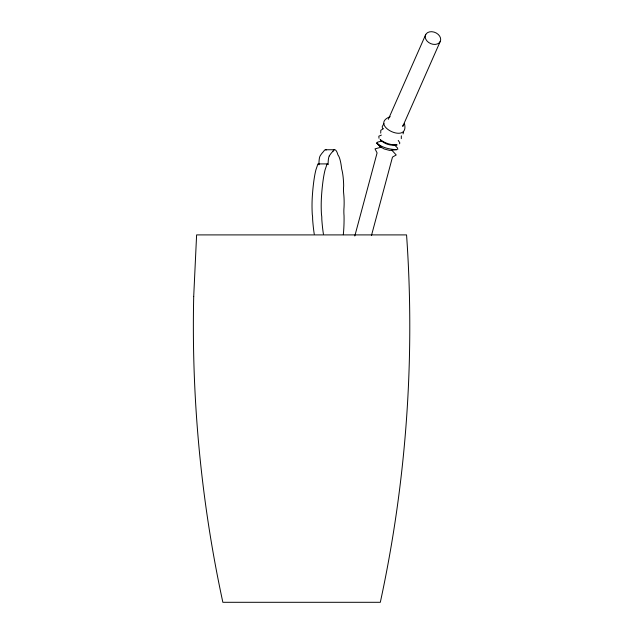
<?xml version="1.0" encoding="UTF-8"?>
<svg xmlns="http://www.w3.org/2000/svg" width="634" height="634" viewBox="0 0 634 634"><rect width="100%" height="100%" fill="white"/><g stroke="black" fill="none" stroke-linecap="round" stroke-linejoin="round"><path stroke-width="0.95" d="M381.517 141.192L377.745 142.048L376.731 142.999C382.04 147.754 389.973 149.505 396.995 149.64L389.664 150.432L384.22 148.974L381.089 147.199L375.019 148.855L377.079 152.921L354.81 235.991M397.859 149.291L397.439 147.912L394.784 145.202M371.5 235.396L392.486 157.089L396.218 154.965L391.931 150.321M399.563 143.815L399.832 142.848L398.223 140.415M401.29 138.648L401.338 135.827M403.018 133.909L403.517 132.26M403.248 124.922L402.764 126.388L440.162 41.614A8.044 5.999 23.8 0 0 431.802 31.7A8.044 5.999 23.8 0 0 426.888 40.869A8.044 5.999 23.8 0 0 440.162 41.614M388.317 119.327L425.739 34.505M323.419 234.104A50.974 10.398 90 0 1 321.787 218.999A4.137 0.848 90 0 0 321.486 214.878A30.392 6.197 90 0 1 321.486 196.611A60.904 12.426 -90 0 1 323.427 178.162A46.417 9.47 90 0 1 325.099 169.785L326.439 165.878A6.388 1.3 -90 0 1 328.008 164.697L328.119 164.047A8.297 1.696 -90 0 1 329.292 155.932L329.498 155.671M383.935 123.582L382.231 126.562L382.453 128.393M329.292 155.932A149.695 30.535 -90 0 1 332.763 151.494L333.088 151.193M383.578 128.599L380.78 130.311L380.733 133.14M390.211 116.672C368.164 125.041 410.095 145.297 404.381 123.432M381.406 135.082L378.815 136.183L379.005 138.307M325.369 149.751L334.538 149.751M318.244 163.913L327.413 163.913M377.301 143.775L381.359 147.706L376.731 142.999L381.042 147.397M318.965 164.832L318.95 164.047A8.297 1.696 -90 0 1 320.115 155.932A149.695 30.535 90 0 1 323.594 151.494A26.636 5.437 -90 0 1 326.272 149.981M343.311 234.715A35.472 7.236 -90 0 0 344.072 218.508L344.04 215.718A10.31 2.1 -90 0 1 344.04 207.128A19.503 3.978 90 0 0 343.668 193.354A7.767 1.585 -90 0 1 343.668 185.96A23.228 4.739 -90 0 0 341.655 168.921A27.611 5.635 -90 0 0 337.938 154.958A26.636 5.437 -90 0 0 332.763 151.494M318.696 164.372A6.388 1.3 -90 0 0 317.269 165.878L315.93 169.785A46.417 9.47 -90 0 0 314.258 178.162A60.904 12.426 -90 0 0 312.308 196.611A30.392 6.197 -90 0 0 312.308 214.878A4.137 0.848 -90 0 1 312.61 218.999A50.974 10.398 90 0 0 314.25 234.104M193.711 296.427C191.357 399.063 201.16 501.954 222.859 602.3L380.313 602.3C406.37 481.888 415.238 357.798 406.56 234.905L196.611 234.905L193.711 296.427M396.971 144.917C390.893 146.002 384.378 144.211 380.154 139.575C384.909 143.181 391.004 145.17 396.971 144.917"/></g></svg>
